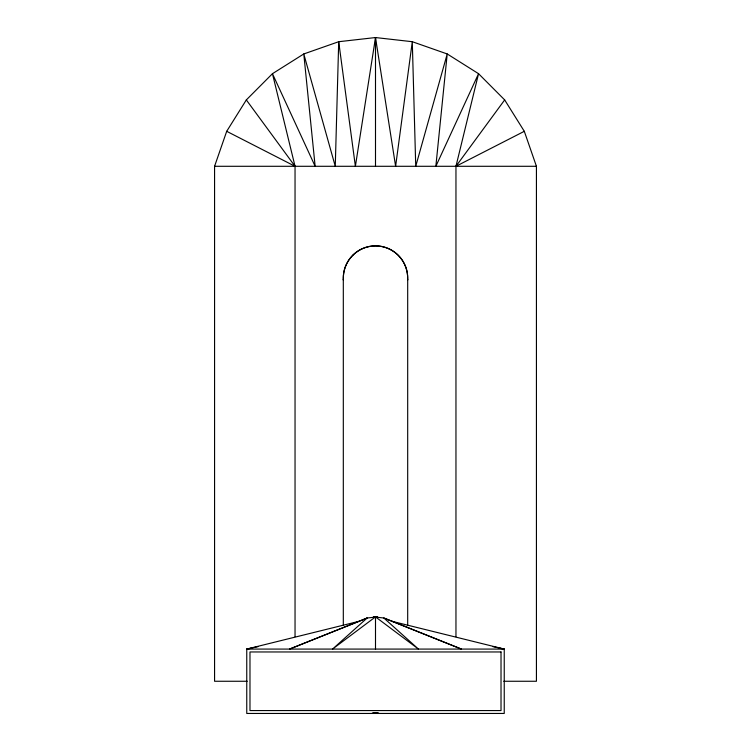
<?xml version="1.0" encoding="UTF-8"?>
<svg xmlns="http://www.w3.org/2000/svg" width="751" height="751" viewBox="0 0 751 751"><rect width="100%" height="100%" fill="white"/><g stroke="black" fill="none" stroke-linecap="round" stroke-linejoin="round"><path stroke-width="1.13" d="M455.96 636.688L455.96 166.29L478.547 73.692L435.852 166.29L447.22 53.959L415.735 166.29L412.29 41.709L395.617 166.29L375.5 37.55L355.383 166.29L338.71 41.709L375.5 37.55L412.29 41.709L447.22 53.959L478.547 73.692L504.672 99.921L524.301 131.312L536.43 166.29L536.43 681.26L503.78 681.26M247.22 681.26L214.57 681.26L214.57 166.29L226.699 131.312L246.328 99.921L272.453 73.692L303.779 53.959L338.71 41.709L335.265 166.29L303.779 53.959L315.148 166.29L272.453 73.692L295.04 166.29L295.04 636.688M504.672 99.921L455.96 166.29L524.301 131.312M375.5 616.89L332.533 649.08L367.173 617.989L377.593 616.89L375.5 616.627L373.407 616.89L383.827 617.989L461.433 649.08L383.827 617.989L418.467 649.08L375.5 616.89L375.5 649.08M359.41 621.208L367.173 617.989L289.567 649.08L359.41 621.208L246.76 649.08L246.76 713.45L504.24 713.45L504.24 649.08L391.59 621.208M492.844 646.63L504.24 649.08L246.76 649.08L258.156 646.63M377.462 713.084L372.374 713.037M246.76 649.08L252.486 648.16M377.565 713.14L373.2 713.14M377.8 713.14L373.435 713.14M378.626 713.037L373.538 713.084M214.57 166.29L536.43 166.29M498.514 648.16L504.24 649.08M226.699 131.312L295.04 166.29L246.328 99.921M407.69 279.165L407.69 625.226M375.5 37.55L375.5 166.29M343.31 279.165L343.31 625.226M501.02 651.962L249.98 651.962L249.98 710.568L501.02 710.568L501.02 651.962M352.745 255.321A32.584 32.331 0 0 0 343.385 280.17A32.19 32.19 0 0 1 375.5 245.887A32.19 32.19 0 0 1 407.615 280.17A32.584 32.331 0 0 0 398.255 255.321A32.04 31.795 0 0 0 352.735 255.302"/></g></svg>
